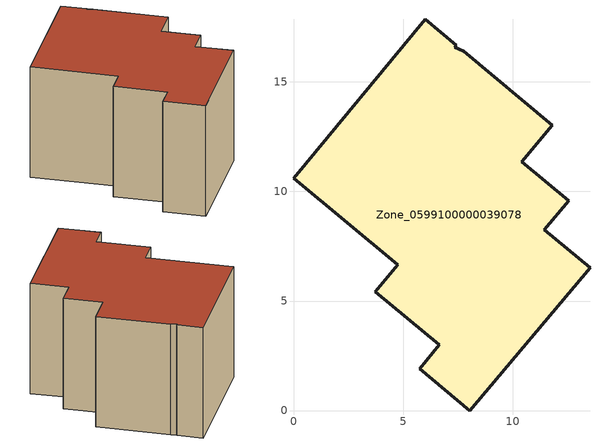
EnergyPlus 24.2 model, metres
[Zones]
Zone_0599100000039078
 floor ground (C_G): 7.36,16.58 7.77,16.39 11.81,13.03 10.42,11.35 12.55,9.58 11.44,8.26 13.53,6.53 8.05,0 5.75,1.92 6.66,3 3.74,5.43 4.76,6.66 0,10.61 6.01,17.85 7.43,16.67 z0
 wall outside (C_F): 13.53,6.53 11.44,8.26 12.55,9.58 10.42,11.35 11.81,13.03 7.77,16.39 7.36,16.58 7.43,16.67 6.01,17.85 0,10.61 4.76,6.66 3.74,5.43 6.66,3 5.75,1.92 8.05,0 13.53,6.53 z0:8.45
 roof outside (C_R): 7.43,16.67 6.01,17.85 0,10.61 4.76,6.66 3.74,5.43 6.66,3 5.75,1.92 8.05,0 13.53,6.53 11.44,8.26 12.55,9.58 10.42,11.35 11.81,13.03 7.77,16.39 7.36,16.58 z8.45
[BUILDING]
Pand.0599100000039078: North Axis=0; Terrain=City; Loads Convergence Tolerance Value=0.04; Temperature Convergence Tolerance Value=0.4; Solar Distribution=FullExterior; Maximum Number of Warmup Days=25; Minimum Number of Warmup Days=1
[Site:Location]
Rotterdam.The.Hague.AP_ZH_NLD Design_Conditions: Latitude=51.96; Longitude=4.45; Time Zone=1; Elevation=-4.5
[SITE:GROUNDTEMPERATURE:BUILDINGSURFACE]
18, 18, 18, 18, 18, 18, 18, 18, 18, 18, 18, 18
[MATERIAL] Thermal Absorptance=0.9; Solar Absorptance=0.7; Visible Absorptance=0.7
Name | Roughness | Thickness | Conductivity | Density | Specific Heat
G.TC.1946-1964 | MediumSmooth | 0.15 | 1 | 540 | 1210
F.TC.1946-1964 | Rough | 0.3 | 0.857143 | 1920 | 840
R.TC.1946-1964 | MediumRough | 0.2 | 0.235294 | 1500 | 1000
[CONSTRUCTION]
C_G: G.TC.1946-1964
C_F: F.TC.1946-1964
C_R: R.TC.1946-1964
[ZONE]
Zone_0599100000039078: Type=1; Multiplier=1; Ceiling Height=Autocalculate; Volume=Autocalculate; Floor Area=autocalculate; Part of Total Floor Area=Yes
[ZONEINFILTRATION:DESIGNFLOWRATE]
Infil_Zone_0599100000039078: Zone or ZoneList or Space or SpaceList=Zone_0599100000039078; Schedule=AlwaysOn; Design Flow Rate Calculation Method=Flow/Area; Flow Rate per Floor Area=0.003; Constant Term Coefficient=1; Temperature Term Coefficient=0; Velocity Term Coefficient=0; Velocity Squared Term Coefficient=0
[HVACTEMPLATE:ZONE:IDEALLOADSAIRSYSTEM]
Zone_0599100000039078: Maximum Heating Supply Air Temperature=50; Minimum Cooling Supply Air Temperature=13; Maximum Heating Supply Air Humidity Ratio=0.0156; Minimum Cooling Supply Air Humidity Ratio=0.0077; Heating Limit=NoLimit; Cooling Limit=NoLimit; Dehumidification Control Type=ConstantSensibleHeatRatio; Cooling Sensible Heat Ratio=0.7; Dehumidification Setpoint=60; Humidification Control Type=None; Humidification Setpoint=30; Outdoor Air Method=None; Outdoor Air Flow Rate per Person=0.00944; Outdoor Air Flow Rate per Zone Floor Area=0; Outdoor Air Flow Rate per Zone=0; Demand Controlled Ventilation Type=None; Outdoor Air Economizer Type=NoEconomizer; Heat Recovery Type=None; Sensible Heat Recovery Effectiveness=0.7; Latent Heat Recovery Effectiveness=0.65
[ZONECONTROL:THERMOSTAT]
ThermostatControl_Zone_0599100000039078: Zone or ZoneList=Zone_0599100000039078; Control Type Schedule=DualSetpointControlType; Control 1=Thermostat_Zone_0599100000039078; Temperature Difference Between Cutout And Setpoint=0
[THERMOSTATSETPOINT:DUALSETPOINT]
Thermostat_Zone_0599100000039078: Heating Setpoint Temperature Schedule=HeatingSetpoint_Zone_0599100000039078; Cooling Setpoint Temperature Schedule=CoolingSetpoint_Zone_0599100000039078
[SCHEDULE:COMPACT]
HeatingSetpoint_Zone_0599100000039078: Through: 12/31, For: AllDays, Until: 24:00, 21
CoolingSetpoint_Zone_0599100000039078: Through: 12/31, For: AllDays, Until: 24:00, 24
DualSetpointControlType: Through: 12/31, For: AllDays, Until: 24:00, 4
AlwaysOn: Through: 12/31, For: AllDays, Until: 24:00, 1
